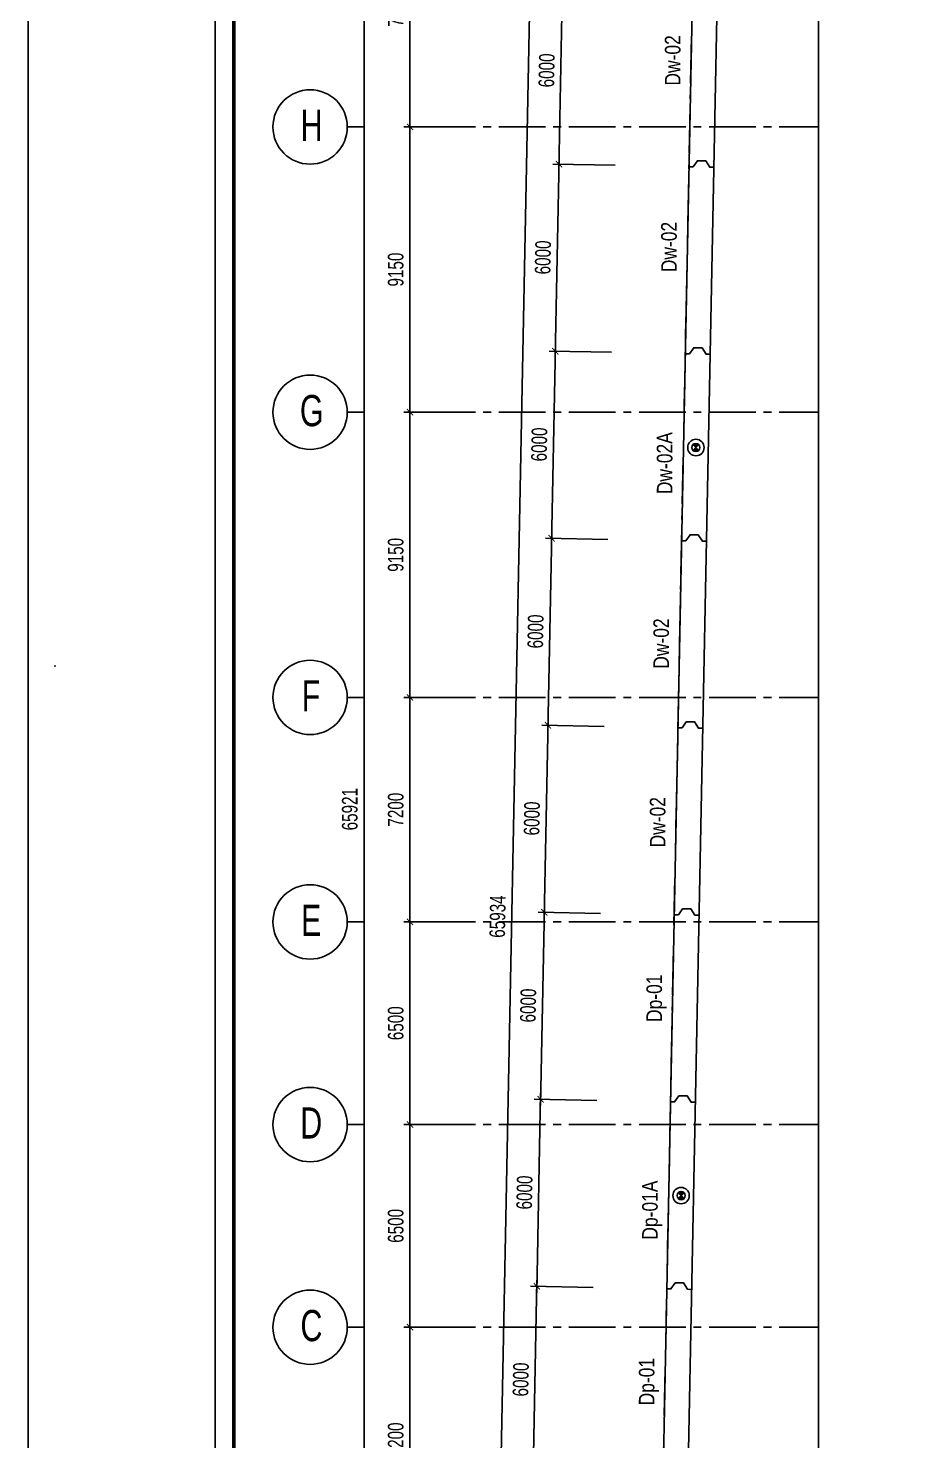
# Model space of a CAD drawing. Extents: x -492186 to -87117, y -344848 to 147457.
# Drawn here: x -492186 to -463923, y 78619 to 123928 of the extents above; entities that cross this region are included whole.
import ezdxf
from ezdxf.enums import TextEntityAlignment as Align

# ---------------------------------------------------------------- set-up
doc = ezdxf.new("R2010")
doc.units = 0
doc.header["$LTSCALE"] = 250
doc.header["$MEASUREMENT"] = 0
doc.linetypes.add('CENTER2', pattern=[1.125, 0.75, -0.125, 0.125, -0.125])
doc.layers.get('0').update_dxf_attribs({"linetype": 'CONTINUOUS'})
doc.layers.get('Defpoints').update_dxf_attribs({"linetype": 'CONTINUOUS'})
for name, color, linetype in [('CDC-KHUNGTEN', 7, 'CONTINUOUS'), ('CDC.01.AXIS', 160, 'CENTER2'), ('CDC.02.DIM', 1, 'CONTINUOUS'), ('CDC.03.BORDER', 3, 'CONTINUOUS'), ('CDC.06.TEXT', 2, 'CONTINUOUS'), ('CDC.09.COLUMN', 4, 'CONTINUOUS'), ('CDC.10.HATCH', 9, 'CONTINUOUS'), ('KCS_CHI', 1, 'CONTINUOUS')]:
    doc.layers.add(name, color=color, linetype=linetype)
doc.styles.add('arial', font='arial.ttf', dxfattribs={"width": 0.7})
doc.dimstyles.new('DIM 200', dxfattribs={"dimscale": 200, "dimtxt": 2.5, "dimasz": 1, "dimexe": 1, "dimexo": 0, "dimgap": 1, "dimtad": 1, "dimdec": 0, "dimdsep": 46, "dimtxsty": 'arial', "dimblk": 'ARCHTICK', "dimcen": 1, "dimdle": 1, "dimclrd": 256, "dimclre": 256, "dimclrt": 2, "dimadec": 0, "dimazin": 0, "dimtfac": 0.00072, "dimtdec": 0, "dimtix": 1, "dimtmove": 2, "dimatfit": 3, "dimldrblk": 'ARCHTICK', "dimfxl": 1, "dimtolj": 1, "dimlwd": -1, "dimlwe": -1, "dimarcsym": 1})

# ---------------------------------------------------------------- blocks, each defined once
blk = doc.blocks.new('site group 151013')
at = {"layer": 'CDC.09.COLUMN'}
for points in [[(134936, 2077035), (133634, 2011114), (217200, 2011114), (211301, 2083004)], [(135722, 2076294), (134450, 2011914), (216331, 2011914), (210569, 2082145)]]:
    blk.add_lwpolyline(points, close=True, dxfattribs=at)
blk = doc.blocks.new('_ARCHTICK')
at = {"color": 0, "linetype": 'ByBlock', "const_width": 0.15}
blk.add_lwpolyline([(-0.5, -0.5), (0.5, 0.5)], dxfattribs=at)
blk = doc.blocks.new('*D16')
at = {"layer": 'CDC.02.DIM', "transparency": 16777216}
for p, q in [((-478005, 128283), (-481608, 128283)), ((-481408, 128483), (-481408, 62162)), ((-478005, 62362), (-481608, 62362))]:
    blk.add_line(p, q, dxfattribs=at)
at = {"layer": 'Defpoints', "color": 0, "transparency": 16777216}
for p in [(-478005, 128283), (-481408, 62362), (-478005, 62362)]:
    blk.add_point(p, dxfattribs=at)
at = {"layer": 'CDC.02.DIM', "transparency": 16777216, "xscale": 200, "yscale": 200, "zscale": 200}
for p, rotation in [((-481408, 128283), 90), ((-481408, 62362), 270)]:
    blk.add_blockref('_ARCHTICK', p, dxfattribs=dict(at, rotation=rotation))
at = {"layer": 'CDC.02.DIM', "color": 2, "transparency": 16777216, "insert": (-481863, 98878), "char_height": 500, "attachment_point": 5, "rotation": 90, "style": 'arial'}
blk.add_mtext('\\A1;65921', dxfattribs=at)
blk = doc.blocks.new('*D17')
at = {"layer": 'CDC.02.DIM', "transparency": 16777216}
for p, q in [((-478005, 120762), (-480133, 120762)), ((-479933, 111412), (-479933, 120962)), ((-478005, 111612), (-480133, 111612))]:
    blk.add_line(p, q, dxfattribs=at)
at = {"layer": 'Defpoints', "color": 0, "transparency": 16777216}
for p in [(-479933, 120762), (-478005, 120762), (-478005, 111612)]:
    blk.add_point(p, dxfattribs=at)
at = {"layer": 'CDC.02.DIM', "transparency": 16777216, "xscale": 200, "yscale": 200, "zscale": 200}
for p, rotation in [((-479933, 120762), 90), ((-479933, 111612), 270)]:
    blk.add_blockref('_ARCHTICK', p, dxfattribs=dict(at, rotation=rotation))
at = {"layer": 'CDC.02.DIM', "color": 2, "transparency": 16777216, "insert": (-480389, 116187), "char_height": 500, "attachment_point": 5, "rotation": 90, "style": 'arial'}
blk.add_mtext('\\A1;9150', dxfattribs=at)
blk = doc.blocks.new('*D18')
at = {"layer": 'CDC.02.DIM', "transparency": 16777216}
for p, q in [((-478005, 111612), (-480133, 111612)), ((-479933, 102262), (-479933, 111812)), ((-478005, 102462), (-480133, 102462))]:
    blk.add_line(p, q, dxfattribs=at)
at = {"layer": 'Defpoints', "color": 0, "transparency": 16777216}
for p in [(-479933, 111612), (-478005, 111612), (-478005, 102462)]:
    blk.add_point(p, dxfattribs=at)
at = {"layer": 'CDC.02.DIM', "transparency": 16777216, "xscale": 200, "yscale": 200, "zscale": 200}
for p, rotation in [((-479933, 111612), 90), ((-479933, 102462), 270)]:
    blk.add_blockref('_ARCHTICK', p, dxfattribs=dict(at, rotation=rotation))
at = {"layer": 'CDC.02.DIM', "color": 2, "transparency": 16777216, "insert": (-480389, 107037), "char_height": 500, "attachment_point": 5, "rotation": 90, "style": 'arial'}
blk.add_mtext('\\A1;9150', dxfattribs=at)
blk = doc.blocks.new('*D19')
at = {"layer": 'CDC.02.DIM', "transparency": 16777216}
for p, q in [((-478005, 102462), (-480133, 102462)), ((-479933, 95062), (-479933, 102662)), ((-478005, 95262), (-480133, 95262))]:
    blk.add_line(p, q, dxfattribs=at)
at = {"layer": 'Defpoints', "color": 0, "transparency": 16777216}
for p in [(-479933, 102462), (-478005, 102462), (-478005, 95262)]:
    blk.add_point(p, dxfattribs=at)
at = {"layer": 'CDC.02.DIM', "transparency": 16777216, "xscale": 200, "yscale": 200, "zscale": 200}
for p, rotation in [((-479933, 102462), 90), ((-479933, 95262), 270)]:
    blk.add_blockref('_ARCHTICK', p, dxfattribs=dict(at, rotation=rotation))
at = {"layer": 'CDC.02.DIM', "color": 2, "transparency": 16777216, "insert": (-480389, 98862), "char_height": 500, "attachment_point": 5, "rotation": 90, "style": 'arial'}
blk.add_mtext('\\A1;7200', dxfattribs=at)
blk = doc.blocks.new('*D20')
at = {"layer": 'CDC.02.DIM', "transparency": 16777216}
for p, q in [((-478005, 95262), (-480133, 95262)), ((-479933, 88562), (-479933, 95462)), ((-478005, 88762), (-480133, 88762))]:
    blk.add_line(p, q, dxfattribs=at)
at = {"layer": 'Defpoints', "color": 0, "transparency": 16777216}
for p in [(-479933, 95262), (-478005, 95262), (-478005, 88762)]:
    blk.add_point(p, dxfattribs=at)
at = {"layer": 'CDC.02.DIM', "transparency": 16777216, "xscale": 200, "yscale": 200, "zscale": 200}
for p, rotation in [((-479933, 95262), 90), ((-479933, 88762), 270)]:
    blk.add_blockref('_ARCHTICK', p, dxfattribs=dict(at, rotation=rotation))
at = {"layer": 'CDC.02.DIM', "color": 2, "transparency": 16777216, "insert": (-480389, 92012), "char_height": 500, "attachment_point": 5, "rotation": 90, "style": 'arial'}
blk.add_mtext('\\A1;6500', dxfattribs=at)
blk = doc.blocks.new('*D21')
at = {"layer": 'CDC.02.DIM', "transparency": 16777216}
for p, q in [((-479933, 82062), (-479933, 88962)), ((-478005, 88762), (-480133, 88762)), ((-478005, 82262), (-480133, 82262))]:
    blk.add_line(p, q, dxfattribs=at)
at = {"layer": 'Defpoints', "color": 0, "transparency": 16777216}
for p in [(-479933, 88762), (-478005, 88762), (-478005, 82262)]:
    blk.add_point(p, dxfattribs=at)
at = {"layer": 'CDC.02.DIM', "transparency": 16777216, "xscale": 200, "yscale": 200, "zscale": 200}
for p, rotation in [((-479933, 88762), 90), ((-479933, 82262), 270)]:
    blk.add_blockref('_ARCHTICK', p, dxfattribs=dict(at, rotation=rotation))
at = {"layer": 'CDC.02.DIM', "color": 2, "transparency": 16777216, "insert": (-480389, 85512), "char_height": 500, "attachment_point": 5, "rotation": 90, "style": 'arial'}
blk.add_mtext('\\A1;6500', dxfattribs=at)
blk = doc.blocks.new('*D22')
at = {"layer": 'CDC.02.DIM', "transparency": 16777216}
for p, q in [((-478005, 82262), (-480133, 82262)), ((-479933, 74862), (-479933, 82462)), ((-478005, 75062), (-480133, 75062))]:
    blk.add_line(p, q, dxfattribs=at)
at = {"layer": 'Defpoints', "color": 0, "transparency": 16777216}
for p in [(-479933, 82262), (-478005, 82262), (-478005, 75062)]:
    blk.add_point(p, dxfattribs=at)
at = {"layer": 'CDC.02.DIM', "transparency": 16777216, "xscale": 200, "yscale": 200, "zscale": 200}
for p, rotation in [((-479933, 82262), 90), ((-479933, 75062), 270)]:
    blk.add_blockref('_ARCHTICK', p, dxfattribs=dict(at, rotation=rotation))
at = {"layer": 'CDC.02.DIM', "color": 2, "transparency": 16777216, "insert": (-480389, 78662), "char_height": 500, "attachment_point": 5, "rotation": 90, "style": 'arial'}
blk.add_mtext('\\A1;7200', dxfattribs=at)
blk = doc.blocks.new('*D25')
at = {"layer": 'CDC.02.DIM', "transparency": 16777216}
for p, q in [((-478005, 128283), (-480133, 128283)), ((-479933, 120562), (-479933, 128483)), ((-478005, 120762), (-480133, 120762))]:
    blk.add_line(p, q, dxfattribs=at)
at = {"layer": 'Defpoints', "color": 0, "transparency": 16777216}
for p in [(-479933, 128283), (-478005, 128283), (-478005, 120762)]:
    blk.add_point(p, dxfattribs=at)
at = {"layer": 'CDC.02.DIM', "transparency": 16777216, "xscale": 200, "yscale": 200, "zscale": 200}
for p, rotation in [((-479933, 128283), 90), ((-479933, 120762), 270)]:
    blk.add_blockref('_ARCHTICK', p, dxfattribs=dict(at, rotation=rotation))
at = {"layer": 'CDC.02.DIM', "color": 2, "transparency": 16777216, "insert": (-480389, 124522), "char_height": 500, "attachment_point": 5, "rotation": 90, "style": 'arial'}
blk.add_mtext('\\A1;7521', dxfattribs=at)
blk = doc.blocks.new('*D27')
at = {"layer": 'CDC.02.DIM', "transparency": 16777216}
for p, q in [((-473228, 125530), (-475231, 125570)), ((-475153, 119367), (-475027, 125766)), ((-473346, 119532), (-475349, 119571))]:
    blk.add_line(p, q, dxfattribs=at)
at = {"layer": 'Defpoints', "color": 0, "transparency": 16777216}
for p in [(-475031, 125566), (-473228, 125530), (-473346, 119532)]:
    blk.add_point(p, dxfattribs=at)
at = {"layer": 'CDC.02.DIM', "transparency": 16777216, "xscale": 200, "yscale": 200, "zscale": 200}
for p, rotation in [((-475031, 125566), 88.86847756588959), ((-475149, 119567), 268.8684775658896)]:
    blk.add_blockref('_ARCHTICK', p, dxfattribs=dict(at, rotation=rotation))
at = {"layer": 'CDC.02.DIM', "color": 2, "transparency": 16777216, "insert": (-475545, 122576), "char_height": 500, "attachment_point": 5, "rotation": 88.8685, "style": 'arial'}
blk.add_mtext('\\A1;6000', dxfattribs=at)
blk = doc.blocks.new('*D29')
at = {"layer": 'CDC.02.DIM', "transparency": 16777216}
for p, q in [((-477319, 62265), (-476009, 128586)), ((-474210, 128350), (-476213, 128390)), ((-474474, 62408), (-477515, 62468))]:
    blk.add_line(p, q, dxfattribs=at)
at = {"layer": 'Defpoints', "color": 0, "transparency": 16777216}
for p in [(-476013, 128386), (-474210, 128350), (-474474, 62408)]:
    blk.add_point(p, dxfattribs=at)
at = {"layer": 'CDC.02.DIM', "transparency": 16777216, "xscale": 200, "yscale": 200, "zscale": 200}
for p, rotation in [((-476013, 128386), 88.86847756588959), ((-477315, 62465), 268.8684775658896)]:
    blk.add_blockref('_ARCHTICK', p, dxfattribs=dict(at, rotation=rotation))
at = {"layer": 'CDC.02.DIM', "color": 2, "transparency": 16777216, "insert": (-477119, 95434), "char_height": 500, "attachment_point": 5, "rotation": 88.8685, "style": 'arial'}
blk.add_mtext('\\A1;65934', dxfattribs=at)
blk = doc.blocks.new('*D77')
at = {"layer": 'CDC.02.DIM', "transparency": 16777216}
for p, q in [((-475272, 113368), (-475145, 119767)), ((-473346, 119532), (-475349, 119571)), ((-473464, 113533), (-475468, 113572))]:
    blk.add_line(p, q, dxfattribs=at)
at = {"layer": 'Defpoints', "color": 0, "transparency": 16777216}
for p in [(-475149, 119567), (-473346, 119532), (-473464, 113533)]:
    blk.add_point(p, dxfattribs=at)
at = {"layer": 'CDC.02.DIM', "transparency": 16777216, "xscale": 200, "yscale": 200, "zscale": 200}
for p, rotation in [((-475149, 119567), 88.86847756588959), ((-475268, 113568), 268.8684775658896)]:
    blk.add_blockref('_ARCHTICK', p, dxfattribs=dict(at, rotation=rotation))
at = {"layer": 'CDC.02.DIM', "color": 2, "transparency": 16777216, "insert": (-475664, 116577), "char_height": 500, "attachment_point": 5, "rotation": 88.8685, "style": 'arial'}
blk.add_mtext('\\A1;6000', dxfattribs=at)
blk = doc.blocks.new('*D78')
at = {"layer": 'CDC.02.DIM', "transparency": 16777216}
for p, q in [((-475390, 107370), (-475264, 113768)), ((-473464, 113533), (-475468, 113572)), ((-473583, 107534), (-475586, 107574))]:
    blk.add_line(p, q, dxfattribs=at)
at = {"layer": 'Defpoints', "color": 0, "transparency": 16777216}
for p in [(-475268, 113568), (-473464, 113533), (-473583, 107534)]:
    blk.add_point(p, dxfattribs=at)
at = {"layer": 'CDC.02.DIM', "transparency": 16777216, "xscale": 200, "yscale": 200, "zscale": 200}
for p, rotation in [((-475268, 113568), 88.86847756588959), ((-475386, 107570), 268.8684775658896)]:
    blk.add_blockref('_ARCHTICK', p, dxfattribs=dict(at, rotation=rotation))
at = {"layer": 'CDC.02.DIM', "color": 2, "transparency": 16777216, "insert": (-475782, 110578), "char_height": 500, "attachment_point": 5, "rotation": 88.8685, "style": 'arial'}
blk.add_mtext('\\A1;6000', dxfattribs=at)
blk = doc.blocks.new('*D79')
at = {"layer": 'CDC.02.DIM', "transparency": 16777216}
for p, q in [((-473583, 107534), (-475586, 107574)), ((-475509, 101371), (-475382, 107770)), ((-473701, 101535), (-475705, 101575))]:
    blk.add_line(p, q, dxfattribs=at)
at = {"layer": 'Defpoints', "color": 0, "transparency": 16777216}
for p in [(-475386, 107570), (-473583, 107534), (-473701, 101535)]:
    blk.add_point(p, dxfattribs=at)
at = {"layer": 'CDC.02.DIM', "transparency": 16777216, "xscale": 200, "yscale": 200, "zscale": 200}
for p, rotation in [((-475386, 107570), 88.86847756588959), ((-475505, 101571), 268.8684775658896)]:
    blk.add_blockref('_ARCHTICK', p, dxfattribs=dict(at, rotation=rotation))
at = {"layer": 'CDC.02.DIM', "color": 2, "transparency": 16777216, "insert": (-475901, 104579), "char_height": 500, "attachment_point": 5, "rotation": 88.8685, "style": 'arial'}
blk.add_mtext('\\A1;6000', dxfattribs=at)
blk = doc.blocks.new('*D80')
at = {"layer": 'CDC.02.DIM', "transparency": 16777216}
for p, q in [((-473701, 101535), (-475705, 101575)), ((-475627, 95372), (-475501, 101771)), ((-473820, 95536), (-475823, 95576))]:
    blk.add_line(p, q, dxfattribs=at)
at = {"layer": 'Defpoints', "color": 0, "transparency": 16777216}
for p in [(-475505, 101571), (-473701, 101535), (-473820, 95536)]:
    blk.add_point(p, dxfattribs=at)
at = {"layer": 'CDC.02.DIM', "transparency": 16777216, "xscale": 200, "yscale": 200, "zscale": 200}
for p, rotation in [((-475505, 101571), 88.86847756588959), ((-475623, 95572), 268.8684775658896)]:
    blk.add_blockref('_ARCHTICK', p, dxfattribs=dict(at, rotation=rotation))
at = {"layer": 'CDC.02.DIM', "color": 2, "transparency": 16777216, "insert": (-476019, 98580), "char_height": 500, "attachment_point": 5, "rotation": 88.8685, "style": 'arial'}
blk.add_mtext('\\A1;6000', dxfattribs=at)
blk = doc.blocks.new('*D81')
at = {"layer": 'CDC.02.DIM', "transparency": 16777216}
for p, q in [((-475746, 89373), (-475619, 95772)), ((-473820, 95536), (-475823, 95576)), ((-473938, 89537), (-475942, 89577))]:
    blk.add_line(p, q, dxfattribs=at)
at = {"layer": 'Defpoints', "color": 0, "transparency": 16777216}
for p in [(-475623, 95572), (-473820, 95536), (-473938, 89537)]:
    blk.add_point(p, dxfattribs=at)
at = {"layer": 'CDC.02.DIM', "transparency": 16777216, "xscale": 200, "yscale": 200, "zscale": 200}
for p, rotation in [((-475623, 95572), 88.86847756588959), ((-475742, 89573), 268.8684775658896)]:
    blk.add_blockref('_ARCHTICK', p, dxfattribs=dict(at, rotation=rotation))
at = {"layer": 'CDC.02.DIM', "color": 2, "transparency": 16777216, "insert": (-476138, 92581), "char_height": 500, "attachment_point": 5, "rotation": 88.8685, "style": 'arial'}
blk.add_mtext('\\A1;6000', dxfattribs=at)
blk = doc.blocks.new('*D82')
at = {"layer": 'CDC.02.DIM', "transparency": 16777216}
for p, q in [((-475864, 83374), (-475738, 89773)), ((-473938, 89537), (-475942, 89577)), ((-474057, 83539), (-476060, 83578))]:
    blk.add_line(p, q, dxfattribs=at)
at = {"layer": 'Defpoints', "color": 0, "transparency": 16777216}
for p in [(-475742, 89573), (-473938, 89537), (-474057, 83539)]:
    blk.add_point(p, dxfattribs=at)
at = {"layer": 'CDC.02.DIM', "transparency": 16777216, "xscale": 200, "yscale": 200, "zscale": 200}
for p, rotation in [((-475742, 89573), 88.86847756588959), ((-475860, 83574), 268.8684775658896)]:
    blk.add_blockref('_ARCHTICK', p, dxfattribs=dict(at, rotation=rotation))
at = {"layer": 'CDC.02.DIM', "color": 2, "transparency": 16777216, "insert": (-476256, 86583), "char_height": 500, "attachment_point": 5, "rotation": 88.8685, "style": 'arial'}
blk.add_mtext('\\A1;6000', dxfattribs=at)
blk = doc.blocks.new('*D83')
at = {"layer": 'CDC.02.DIM', "transparency": 16777216}
for p, q in [((-474057, 83539), (-476060, 83578)), ((-475983, 77375), (-475856, 83774)), ((-474175, 77540), (-476179, 77579))]:
    blk.add_line(p, q, dxfattribs=at)
at = {"layer": 'Defpoints', "color": 0, "transparency": 16777216}
for p in [(-475860, 83574), (-474057, 83539), (-474175, 77540)]:
    blk.add_point(p, dxfattribs=at)
at = {"layer": 'CDC.02.DIM', "transparency": 16777216, "xscale": 200, "yscale": 200, "zscale": 200}
for p, rotation in [((-475860, 83574), 88.86847756588959), ((-475979, 77575), 268.8684775658896)]:
    blk.add_blockref('_ARCHTICK', p, dxfattribs=dict(at, rotation=rotation))
at = {"layer": 'CDC.02.DIM', "color": 2, "transparency": 16777216, "insert": (-476375, 80584), "char_height": 500, "attachment_point": 5, "rotation": 88.8685, "style": 'arial'}
blk.add_mtext('\\A1;6000', dxfattribs=at)
blk = doc.blocks.new('*D96')
at = {"layer": 'CDC.02.DIM', "transparency": 16777216}
blk.add_arc((-471290, 63162), 2865, 360, 88.8685, dxfattribs=at)
at = {"layer": 'Defpoints', "color": 0, "transparency": 16777216}
for p in [(-470019, 127542), (-468799, 64578), (-471290, 63162), (-471290, 63162), (-389409, 63162)]:
    blk.add_point(p, dxfattribs=at)
at = {"layer": 'CDC.02.DIM', "transparency": 16777216, "xscale": 200, "yscale": 200, "zscale": 200}
for p, rotation in [((-471234, 66027), 178.8684775686129), ((-468425, 63162), 269.9999999999999)]:
    blk.add_blockref('_ARCHTICK', p, dxfattribs=dict(at, rotation=rotation))
at = {"layer": 'CDC.02.DIM', "color": 2, "transparency": 16777216, "insert": (-468919, 65486), "char_height": 500, "attachment_point": 5, "rotation": 314.4342, "style": 'arial'}
blk.add_mtext('\\A1;89°', dxfattribs=at)
blk = doc.blocks.new('*D97')
at = {"layer": 'CDC.02.DIM', "transparency": 16777216}
blk.add_arc((-389409, 63162), 3336, 94.6906, 180, dxfattribs=at)
at = {"layer": 'Defpoints', "color": 0, "transparency": 16777216}
for p in [(-395171, 133393), (-391232, 65956), (-471290, 63162), (-389409, 63162), (-389409, 63162)]:
    blk.add_point(p, dxfattribs=at)
at = {"layer": 'CDC.02.DIM', "transparency": 16777216, "xscale": 200, "yscale": 200, "zscale": 200}
for p, rotation in [((-389682, 66487), 4.690567817861879), ((-392745, 63162), 270)]:
    blk.add_blockref('_ARCHTICK', p, dxfattribs=dict(at, rotation=rotation))
at = {"layer": 'CDC.02.DIM', "color": 2, "transparency": 16777216, "insert": (-392198, 65731), "char_height": 500, "attachment_point": 5, "rotation": 47.3453, "style": 'arial'}
blk.add_mtext('\\A1;85°', dxfattribs=at)
blk = doc.blocks.new('*D99')
at = {"layer": 'CDC.02.DIM', "transparency": 16777216}
blk.add_arc((-470019, 127542), 3222, 268.8685, 4.4695, dxfattribs=at)
at = {"layer": 'Defpoints', "color": 0, "transparency": 16777216}
for p in [(-395171, 133393), (-470019, 127542), (-470019, 127542), (-468372, 124773), (-471290, 63162)]:
    blk.add_point(p, dxfattribs=at)
at = {"layer": 'CDC.02.DIM', "transparency": 16777216, "xscale": 200, "yscale": 200, "zscale": 200}
for p, rotation in [((-466806, 127793), 94.46948062370781), ((-470082, 124321), 178.8684775686129)]:
    blk.add_blockref('_ARCHTICK', p, dxfattribs=dict(at, rotation=rotation))
at = {"layer": 'CDC.02.DIM', "color": 2, "transparency": 16777216, "insert": (-468006, 125643), "char_height": 500, "attachment_point": 5, "rotation": 46.669, "style": 'arial'}
blk.add_mtext('\\A1;96°', dxfattribs=at)
blk = doc.blocks.new('KHUNG TEN')
at = {"layer": 'CDC-KHUNGTEN', "color": 8}
blk.add_lwpolyline([(75096, 1100), (83000, 1100), (83000, 58300), (3000, 58300), (3000, 1100), (75096, 1100)], dxfattribs=at)
at = {"layer": 'CDC-KHUNGTEN', "color": 255, "lineweight": 60}
blk.add_lwpolyline([(74900, 1400), (74900, 58000), (3300, 58000), (3300, 1400), (74900, 1400)], close=True, dxfattribs=at)
at = {"layer": 'Defpoints', "color": 1, "ltscale": 0.2}
blk.add_lwpolyline([(0, 0), (0, 59400), (84100, 59400), (84100, 0), (0, 0)], close=True, dxfattribs=at)

msp = doc.modelspace()

# ---------------------------------------------------------------- hatches: boundary and pattern name
at = {"layer": 'CDC.06.TEXT'}
h = msp.add_hatch(color=256, dxfattribs=at)
h.paths.add_polyline_path([(-470849, 110571.8), (-470755.8, 110478.7), (-470662.7, 110571.8, 0.4142136)])
h.paths.add_polyline_path([(-470662.7, 110385.6), (-470755.8, 110478.7), (-470849, 110385.6, 0.4142136)])
h = msp.add_hatch(color=256, dxfattribs=at)
h.paths.add_polyline_path([(-471322.9, 86576.5), (-471229.8, 86483.4), (-471136.7, 86576.5, 0.4142136)])
h.paths.add_polyline_path([(-471136.7, 86390.2), (-471229.8, 86483.4), (-471322.9, 86390.2, 0.4142136)])

# ---------------------------------------------------------------- linework, layer by layer
at = {"layer": 'CDC.01.AXIS', "ltscale": 8}
for p, q in [((-470762.1, 130416.9), (-472191.6, 58043.7)), ((-479331.5, 120761.6), (-466818.1, 120761.6)), ((-479331.5, 111611.6), (-466818.1, 111611.6)), ((-479331.5, 102461.6), (-466818.1, 102461.6)), ((-479331.5, 95261.6), (-466818.1, 95261.6)), ((-479331.5, 88761.6), (-466818.1, 88761.6)), ((-479331.5, 82261.6), (-466818.1, 82261.6))]:
    msp.add_line(p, q, dxfattribs=at)
msp.add_point((-491325.6, 103471.6), dxfattribs=at)
msp.add_point((-491325.6, 103471.6), dxfattribs=at)
at = {"layer": 'CDC.06.TEXT'}
for p, q in [((-470849, 110385.6), (-470662.7, 110571.8)), ((-470662.7, 110385.6), (-470849, 110571.8)), ((-471322.9, 86390.2), (-471136.7, 86576.5)), ((-471136.7, 86390.2), (-471322.9, 86576.5))]:
    msp.add_line(p, q, dxfattribs=at)
for centre, radius in [((-470755.8, 110478.7), 263.4), ((-470755.8, 110478.7), 131.7), ((-471229.8, 86483.4), 263.4), ((-471229.8, 86483.4), 131.7)]:
    msp.add_circle(centre, radius, dxfattribs=at)
at = {"layer": 'CDC.09.COLUMN'}
for points in [[(-470978, 119484.8), (-470844.7, 119482.2), (-470707.5, 119679.5), (-470440.9, 119674.3), (-470311.5, 119471.7), (-470178.2, 119469)], [(-471096.5, 113486), (-470963.2, 113483.4), (-470826, 113680.7), (-470559.3, 113675.4), (-470430, 113472.8), (-470296.7, 113470.2)], [(-471215, 107487.2), (-471081.7, 107484.5), (-470944.4, 107681.9), (-470677.8, 107676.6), (-470548.5, 107474), (-470415.2, 107471.4)], [(-471333.5, 101488.3), (-471200.2, 101485.7), (-471062.9, 101683), (-470796.3, 101677.8), (-470667, 101475.2), (-470533.6, 101472.5)], [(-471452, 95489.5), (-471318.7, 95486.9), (-471181.4, 95684.2), (-470914.8, 95678.9), (-470785.4, 95476.4), (-470652.1, 95473.7)], [(-471570.5, 89490.7), (-471437.2, 89488.1), (-471299.9, 89685.4), (-471033.3, 89680.1), (-470903.9, 89477.5), (-470770.6, 89474.9)], [(-471688.9, 83491.9), (-471555.6, 83489.2), (-471418.4, 83686.6), (-471151.8, 83681.3), (-471022.4, 83478.7), (-470889.1, 83476.1)]]:
    msp.add_lwpolyline(points, dxfattribs=at)
at = {"layer": 'CDC.10.HATCH', "ltscale": 10000}
msp.add_lwpolyline([(-466818.1, 125024.3), (-395211.9, 125024.3), (-395211.9, 72156.7), (-466818.1, 72156.7)], close=True, dxfattribs=at)
at = {"layer": 'KCS_CHI'}
for p, q in [((-481944, 120761.6), (-481408, 120761.6)), ((-481944, 111611.6), (-481408, 111611.6)), ((-481944, 102461.6), (-481408, 102461.6)), ((-481944, 95261.6), (-481408, 95261.6)), ((-481944, 88761.6), (-481408, 88761.6)), ((-481944, 82261.6), (-481408, 82261.6))]:
    msp.add_line(p, q, dxfattribs=at)
for centre in [(-483137.2, 120761.6), (-483137.2, 111611.6), (-483137.2, 102461.6), (-483137.2, 95261.6), (-483137.2, 88761.6), (-483137.2, 82261.6)]:
    msp.add_circle(centre, 1193.1, dxfattribs=at)

# ---------------------------------------------------------------- block references
at = {"layer": 'CDC.03.BORDER'}
msp.add_blockref('site group 151013', (-605740.3, -1948752.1), dxfattribs=at)
at = {"layer": 'CDC.06.TEXT', "xscale": 2, "yscale": 2, "zscale": 2}
msp.add_blockref('KHUNG TEN', (-492186, 28656.9), dxfattribs=at)

# ---------------------------------------------------------------- texts
at = {"layer": 'CDC.06.TEXT', "style": 'arial', "width": 0.8}
for s, p in [('Dw-02', (-471500.9, 122089.4)), ('Dw-02', (-471619.1, 116103.2)), ('Dw-02A', (-471759.7, 108983.5)), ('Dw-02', (-471870.3, 103384.6)), ('Dw-02', (-471983.5, 97651.7)), ('Dp-01', (-472094.1, 92052.8)), ('Dp-01A', (-472232, 85071.2)), ('Dp-01', (-472337, 79754.4))]:
    msp.add_text(s, height=500, rotation=90, dxfattribs=at).set_placement(p, align=Align.MIDDLE_LEFT)
at = {"layer": 'CDC.06.TEXT', "style": 'arial', "width": 0.7}
for s, p in [('H', (-483444, 120313.6)), ('G', (-483466.9, 111163.6)), ('F', (-483407.5, 102013.6)), ('E', (-483429.7, 94813.6)), ('D', (-483456, 88313.6)), ('C', (-483449.3, 81813.6))]:
    msp.add_text(s, height=1000, rotation=360, dxfattribs=at).set_placement(p)

# ---------------------------------------------------------------- dimensions: what is measured, and where the dimension line sits
at = {"layer": 'CDC.02.DIM'}
for base, line1, line2, picture, middle in [((-391232.4, 65955.7), ((-389409.1, 63161.6), (-395171.4, 133392.6)), ((-471290.3, 63161.6), (-389409.1, 63161.6)), '*D97', (-392197.6, 65730.8)), ((-468372, 124772.5), ((-395171.4, 133392.6), (-470018.7, 127542.1)), ((-470018.7, 127542.1), (-471290.3, 63161.6)), '*D99', (-468006.1, 125643.4)), ((-468799.4, 64578), ((-471290.3, 63161.6), (-389409.1, 63161.6)), ((-470018.7, 127542.1), (-471290.3, 63161.6)), '*D96', (-468919.2, 65486.5))]:
    dim = msp.add_angular_dim_2l(base=base, line1=line1, line2=line2, dimstyle='DIM 200', dxfattribs=at)
    dim.commit()
    dim.dimension.update_dxf_attribs({"geometry": picture, "text_midpoint": middle})
dim = msp.add_linear_dim(base=(-481408.001, 62361.6408), p1=(-478005.3714, 128283.1215), p2=(-478005.3714, 62361.6408), angle=90, dimstyle='DIM 200', dxfattribs=at)
dim.commit()
dim.dimension.update_dxf_attribs({"geometry": '*D16', "text_midpoint": (-481863.2875, 98878.1228), "dimtype": 160})
for base, p1, p2, angle, picture, middle in [((-479933.4678, 128283.1215), (-478005.3714, 120761.6408), (-478005.3714, 128283.1215), 90, '*D25', (-480388.7542, 124522.3812)), ((-476012.9, 128386), (-474474.3, 62408.4), (-474209.5, 128350.4), 88.86848, '*D29', (-477119.3, 95434.3)), ((-475030.9, 125566.1), (-473346, 119531.6), (-473227.5, 125530.4), 88.86848, '*D27', (-475545.3, 122575.6)), ((-479933.5, 120761.6), (-478005.4, 111611.6), (-478005.4, 120761.6), 90, '*D17', (-480388.8, 116186.6)), ((-475149.3, 119567.2), (-473464.5, 113532.8), (-473346, 119531.6), 88.86848, '*D77', (-475663.8, 116576.8)), ((-475267.8, 113568.4), (-473583, 107533.9), (-473464.5, 113532.8), 88.86848, '*D78', (-475782.3, 110578)), ((-479933.5, 111611.6), (-478005.4, 102461.6), (-478005.4, 111611.6), 90, '*D18', (-480388.8, 107036.6)), ((-475386.3, 107569.6), (-473701.5, 101535.1), (-473583, 107533.9), 88.86848, '*D79', (-475900.7, 104579.1)), ((-479933.5, 102461.6), (-478005.4, 95261.6), (-478005.4, 102461.6), 90, '*D19', (-480388.8, 98861.6)), ((-475504.8, 101570.7), (-473819.9, 95536.3), (-473701.5, 101535.1), 88.86848, '*D80', (-476019.2, 98580.3)), ((-475623.3, 95571.9), (-473938.4, 89537.5), (-473819.9, 95536.3), 88.86848, '*D81', (-476137.7, 92581.5)), ((-479933.5, 95261.6), (-478005.4, 88761.6), (-478005.4, 95261.6), 90, '*D20', (-480388.8, 92011.6)), ((-475741.8, 89573.1), (-474056.9, 83538.6), (-473938.4, 89537.5), 88.86848, '*D82', (-476256.2, 86582.7)), ((-479933.5, 88761.6), (-478005.4, 82261.6), (-478005.4, 88761.6), 90, '*D21', (-480388.8, 85511.6)), ((-475860.2, 83574.2), (-474175.4, 77539.8), (-474056.9, 83538.6), 88.86848, '*D83', (-476374.7, 80583.8)), ((-479933.5, 82261.6), (-478005.4, 75061.6), (-478005.4, 82261.6), 90, '*D22', (-480388.8, 78661.6))]:
    dim = msp.add_linear_dim(base=base, p1=p1, p2=p2, angle=angle, dimstyle='DIM 200', dxfattribs=at)
    dim.commit()
    dim.dimension.update_dxf_attribs({"geometry": picture, "text_midpoint": middle})

doc.saveas('drawing.dxf')
